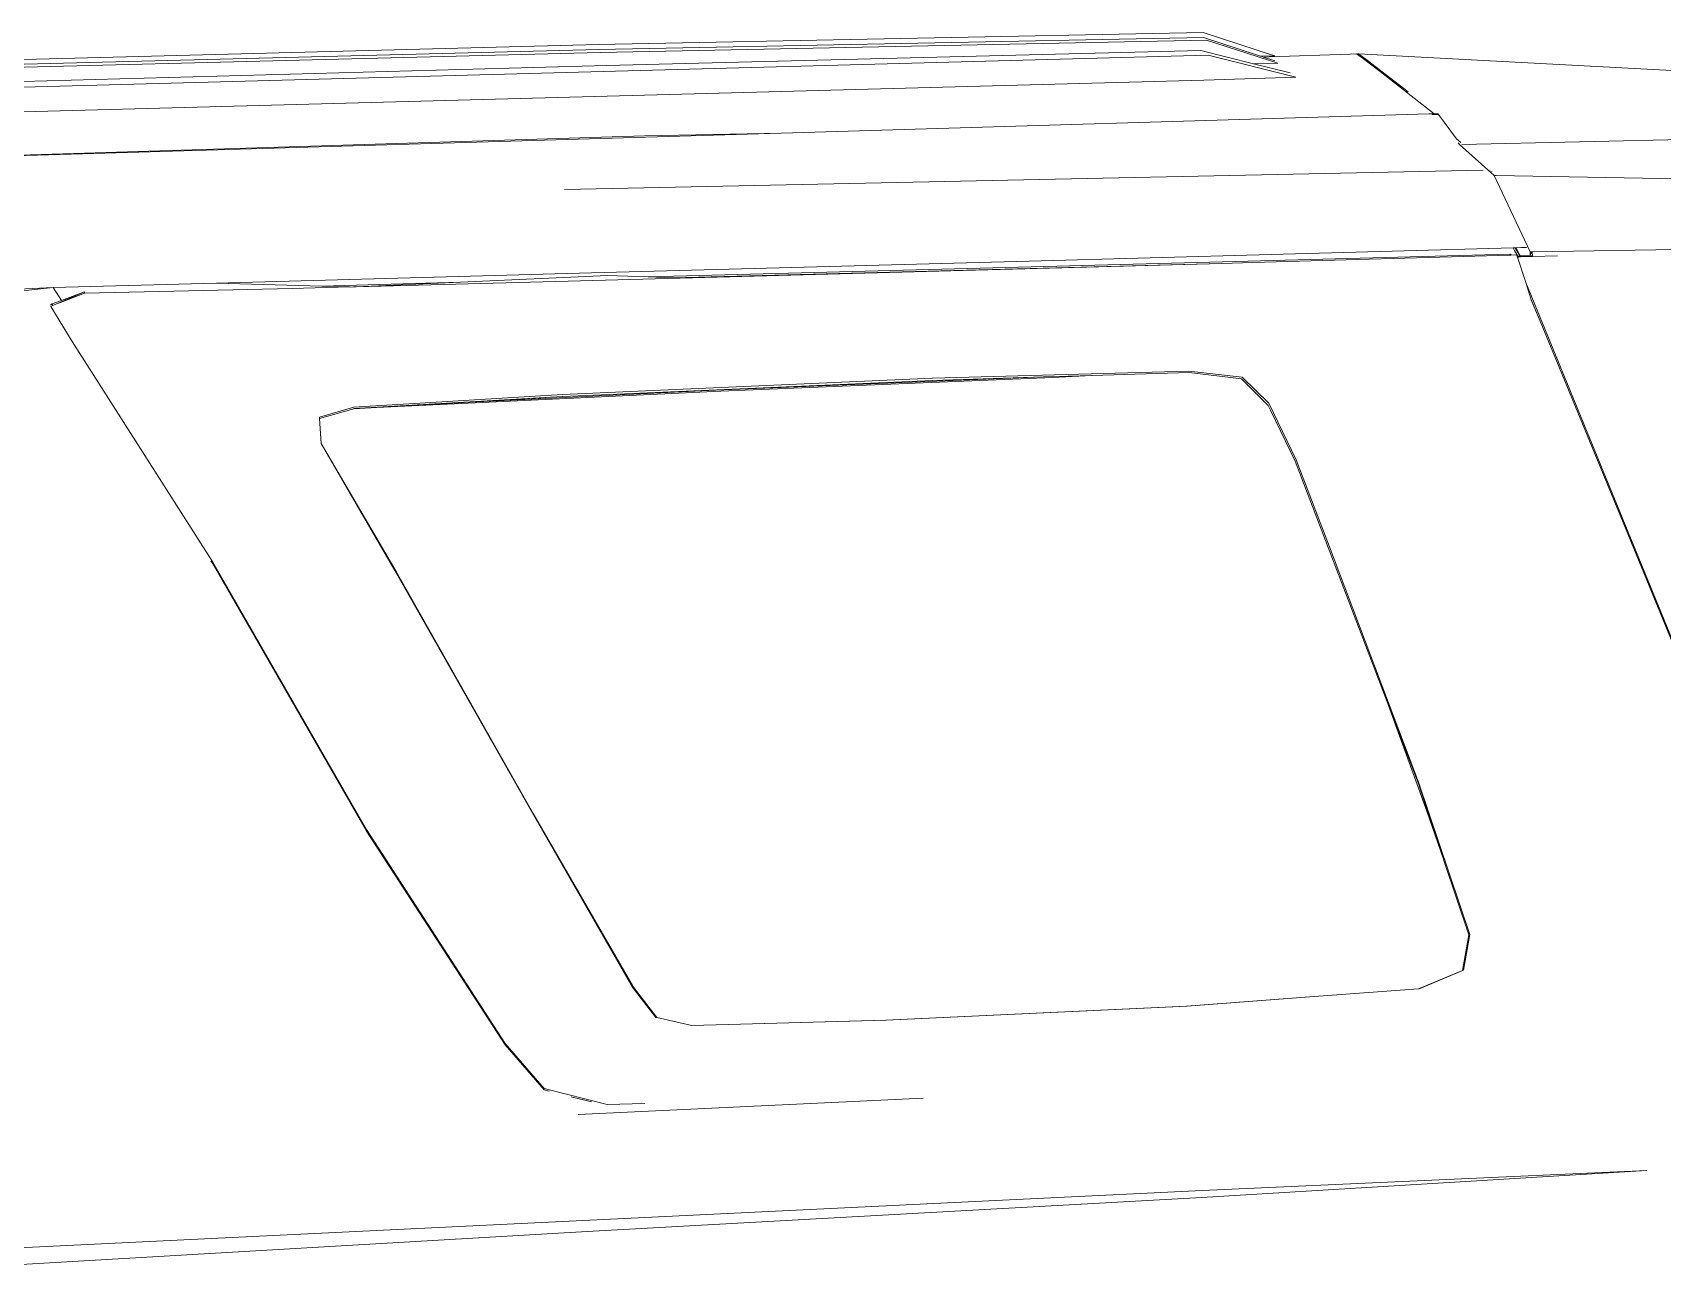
# Model space of a CAD drawing. Header units: millimetres. Extents: x 1010 to 1494, y -119 to 564.
# Drawn here: x 1421.502 to 1422.395, y 499.2 to 499.876 of the extents above; entities that cross this region are included whole.
import ezdxf

# ---------------------------------------------------------------- set-up
doc = ezdxf.new("R2010")
doc.units = ezdxf.units.MM
doc.layers.get('0').update_dxf_attribs({"lineweight": 9})
doc.layers.add('Edges', color=7, linetype='Continuous', lineweight=9)

# ---------------------------------------------------------------- blocks, each defined once
blk = doc.blocks.new('chevy tahoe rs')
at = {"layer": 'Edges'}
for p, q in [((43.7, 26.782), (58.512, 26.445)), ((43.691, 26.628), (58.537, 26.293)), ((58.512, 26.349), (43.7, 26.686)), ((58.65, 26.033), (43.673, 26.35)), ((70.274, 25.669), (43.681, 26.243)), ((58.512, 26.445), (70.198, 26.11)), ((70.198, 26.014), (58.512, 26.349)), ((58.537, 26.293), (70.252, 25.964)), ((70.133, 25.764), (58.65, 26.033)), ((70.198, 26.11), (71.554, 25.597)), ((71.283, 25.603), (70.198, 26.014)), ((71.611, 25.452), (70.252, 25.964)), ((43.668, 25.762), (70.163, 25.19)), ((71.138, 25.463), (70.133, 25.764)), ((71.944, 25.16), (70.274, 25.669)), ((71.283, 25.603), (71.549, 25.597)), ((71.292, 25.6), (71.283, 25.603)), ((71.557, 25.594), (71.292, 25.6)), ((71.339, 25.582), (71.292, 25.6)), ((71.45, 25.58), (71.339, 25.582)), ((71.554, 25.501), (71.339, 25.582)), ((71.45, 25.58), (73.015, 25.555)), ((71.549, 25.597), (71.557, 25.594)), ((71.549, 25.597), (71.554, 25.597)), ((71.554, 25.597), (71.557, 25.594)), ((73.135, 25.555), (73.015, 25.555)), ((73.176, 25.555), (73.135, 25.559)), ((73.135, 25.559), (73.135, 25.555)), ((73.135, 25.559), (73.14, 25.555)), ((73.14, 25.555), (73.135, 25.555)), ((73.14, 25.555), (73.269, 25.451)), ((73.31, 25.447), (73.176, 25.555)), ((80.473, 24.811), (73.176, 25.555)), ((71.611, 25.452), (71.138, 25.463)), ((71.837, 25.253), (71.138, 25.463)), ((73.269, 25.451), (73.578, 25.191)), ((73.618, 25.188), (73.31, 25.447)), ((71.944, 25.16), (70.163, 25.19)), ((73.578, 25.191), (74.062, 24.775)), ((74.1, 24.774), (73.619, 25.187)), ((46.275, 24.871), (59.315, 24.639)), ((47.137, 24.843), (61.957, 24.564)), ((59.315, 24.639), (61.957, 24.564)), ((74.062, 24.775), (74.062, 24.773)), ((74.062, 24.773), (74.064, 24.771)), ((74.064, 24.771), (74.58, 24.328)), ((74.493, 24.327), (61.957, 24.564)), ((74.493, 24.327), (74.536, 24.326)), ((74.546, 24.312), (74.536, 24.326)), ((74.536, 24.326), (74.58, 24.325)), ((74.653, 24.324), (74.546, 24.312)), ((74.598, 24.311), (74.546, 24.312)), ((74.579, 24.316), (74.627, 24.321)), ((74.58, 24.328), (74.583, 24.325)), ((74.583, 24.325), (74.58, 24.325)), ((74.583, 24.325), (74.598, 24.311)), ((74.653, 24.324), (74.583, 24.325)), ((74.653, 24.31), (74.598, 24.311)), ((74.653, 24.324), (74.653, 24.31)), ((74.653, 24.324), (74.662, 24.31)), ((74.662, 24.31), (74.653, 24.31)), ((74.662, 24.31), (74.989, 23.819)), ((57.72, 23.675), (75.471, 23.191)), ((74.989, 23.819), (75.065, 23.744)), ((75.019, 23.745), (75.043, 23.709)), ((75.043, 23.709), (75.679, 23.076)), ((75.084, 23.708), (80.949, 23.557)), ((75.608, 23.187), (75.6, 23.187)), ((75.637, 23.158), (75.641, 23.15)), ((75.679, 23.076), (75.72, 23.075)), ((75.679, 23.076), (76.302, 21.572)), ((75.72, 23.075), (80.141, 22.782)), ((47.759, 22.262), (46.561, 22.262)), ((46.561, 22.193), (47.759, 22.262)), ((47.907, 22.008), (47.759, 22.262)), ((47.76, 22.262), (47.759, 22.262)), ((47.76, 22.262), (50.916, 22.195)), ((48.359, 22.153), (47.796, 21.942)), ((48.358, 22.126), (47.886, 21.97)), ((48.359, 22.153), (47.907, 22.008)), ((48.359, 22.153), (48.358, 22.126)), ((48.361, 22.127), (48.358, 22.126)), ((48.361, 22.127), (48.359, 22.153)), ((48.361, 22.127), (52.368, 22.02)), ((58.161, 22.041), (50.916, 22.195)), ((50.916, 22.195), (52.948, 22.038)), ((47.72, 21.948), (47.69, 21.931)), ((47.69, 21.931), (47.7, 21.925)), ((47.692, 21.89), (47.693, 21.902)), ((47.693, 21.902), (47.731, 21.918)), ((47.693, 21.902), (48.075, 21.205)), ((47.718, 21.931), (47.72, 21.948)), ((47.907, 22.008), (47.72, 21.948)), ((47.731, 21.918), (47.72, 21.948)), ((47.806, 21.944), (47.731, 21.918)), ((47.796, 21.942), (47.731, 21.918)), ((47.806, 21.944), (47.886, 21.97)), ((53.479, 21.997), (52.368, 22.02)), ((52.948, 22.038), (55.628, 21.988)), ((52.948, 22.038), (53.479, 21.997)), ((53.479, 21.997), (53.489, 21.996)), ((53.554, 21.995), (53.489, 21.996)), ((53.605, 21.994), (53.554, 21.995)), ((53.605, 21.994), (55.628, 21.988)), ((59.872, 21.858), (53.605, 21.994)), ((55.628, 21.988), (58.47, 21.978)), ((58.161, 22.041), (58.162, 22.041)), ((58.162, 22.041), (66.621, 21.861)), ((59.255, 21.911), (58.47, 21.978)), ((59.729, 21.87), (59.255, 21.911)), ((70.852, 21.651), (59.255, 21.911)), ((59.872, 21.858), (59.729, 21.87)), ((70.34, 21.634), (59.729, 21.87)), ((59.872, 21.858), (70.34, 21.634)), ((66.621, 21.861), (66.622, 21.861)), ((66.622, 21.861), (75.98, 21.662)), ((70.942, 21.621), (70.34, 21.634)), ((70.852, 21.651), (75.912, 21.546)), ((75.911, 21.526), (70.942, 21.621)), ((75.912, 21.546), (75.911, 21.526)), ((75.921, 21.526), (75.911, 21.526)), ((75.921, 21.526), (75.912, 21.546)), ((75.912, 21.546), (75.948, 21.532)), ((76.001, 21.524), (75.921, 21.526)), ((75.948, 21.532), (75.931, 21.526)), ((76.006, 21.609), (75.98, 21.662)), ((76.018, 21.661), (75.98, 21.662)), ((76.044, 21.519), (76.001, 21.524)), ((76.063, 21.498), (76.006, 21.609)), ((76.037, 21.661), (76.018, 21.661)), ((76.106, 21.498), (76.018, 21.661)), ((76.018, 21.661), (76.11, 21.501)), ((76.11, 21.501), (76.018, 21.661)), ((76.11, 21.501), (76.037, 21.661)), ((76.143, 21.659), (76.037, 21.661)), ((76.05, 21.498), (76.044, 21.519)), ((76.05, 21.498), (76.063, 21.498)), ((76.054, 21.481), (76.05, 21.498)), ((76.072, 21.481), (76.054, 21.481)), ((76.19, 20.979), (76.054, 21.481)), ((76.072, 21.481), (76.063, 21.498)), ((76.104, 21.498), (76.063, 21.498)), ((76.072, 21.481), (76.113, 21.481)), ((76.11, 21.498), (76.106, 21.498)), ((76.113, 21.485), (76.106, 21.498)), ((76.11, 21.501), (76.217, 21.498)), ((76.11, 21.498), (76.11, 21.501)), ((76.217, 21.498), (76.11, 21.498)), ((76.113, 21.485), (76.11, 21.498)), ((76.113, 21.481), (76.113, 21.485)), ((76.343, 21.481), (76.113, 21.481)), ((76.233, 21.657), (76.143, 21.659)), ((76.217, 21.498), (76.343, 21.494)), ((76.233, 21.657), (76.228, 21.657)), ((76.236, 21.657), (76.233, 21.657)), ((76.3, 21.51), (76.302, 21.572)), ((76.344, 21.571), (76.301, 21.51)), ((76.302, 21.572), (76.344, 21.571)), ((76.322, 21.495), (76.343, 21.481)), ((76.343, 21.481), (76.322, 21.495)), ((76.343, 21.494), (76.344, 21.571)), ((76.343, 21.494), (76.343, 21.481)), ((76.343, 21.481), (76.828, 21.468)), ((76.344, 21.571), (79.898, 21.453)), ((48.075, 21.205), (50.584, 16.809)), ((76.274, 20.665), (76.19, 20.979)), ((76.19, 20.979), (81.543, 5.863)), ((76.274, 20.665), (76.458, 20.146)), ((76.281, 20.641), (76.274, 20.665)), ((76.458, 20.146), (76.281, 20.641)), ((77.848, 16.254), (76.458, 20.146)), ((52.779, 19.508), (53.449, 19.67)), ((53.446, 19.638), (52.779, 19.485)), ((53.896, 19.643), (53.446, 19.638)), ((57.489, 19.723), (53.449, 19.67)), ((57.487, 19.682), (53.449, 19.649)), ((55.703, 19.662), (53.896, 19.643)), ((60.552, 19.639), (53.896, 19.643)), ((57.487, 19.682), (55.703, 19.662)), ((55.703, 19.662), (60.447, 19.66)), ((57.496, 19.683), (57.487, 19.682)), ((57.489, 19.723), (64.646, 19.688)), ((64.644, 19.648), (57.496, 19.683)), ((60.447, 19.66), (66.795, 19.611)), ((66.97, 19.59), (60.552, 19.639)), ((64.65, 19.648), (64.644, 19.648)), ((64.646, 19.688), (69.604, 19.583)), ((66.795, 19.611), (64.65, 19.648)), ((66.795, 19.611), (66.812, 19.611)), ((67.728, 19.594), (66.812, 19.611)), ((67.728, 19.594), (66.97, 19.59)), ((67.733, 19.594), (67.728, 19.594)), ((69.61, 19.562), (67.733, 19.594)), ((69.604, 19.583), (70.627, 19.422)), ((70.613, 19.385), (69.61, 19.562)), ((52.779, 19.508), (52.781, 19.488)), ((52.779, 19.508), (52.779, 19.487)), ((52.779, 19.487), (52.781, 19.488)), ((52.779, 19.487), (52.779, 19.485)), ((52.779, 19.485), (52.782, 19.007)), ((52.784, 19.001), (52.779, 19.485)), ((70.613, 19.385), (70.611, 19.388)), ((71.103, 18.851), (70.613, 19.385)), ((70.627, 19.422), (71.119, 18.893)), ((52.784, 19.001), (52.782, 19.007)), ((54.091, 16.481), (52.784, 19.001)), ((52.784, 19.001), (54.112, 16.459)), ((71.146, 18.754), (71.103, 18.851)), ((71.119, 18.893), (71.593, 17.773)), ((71.146, 18.754), (71.57, 17.749)), ((71.57, 17.749), (73.12, 13.017)), ((71.593, 17.773), (72.154, 16.062)), ((50.58, 16.778), (50.544, 16.841)), ((53.295, 11.474), (50.58, 16.778)), ((50.584, 16.809), (53.298, 11.502)), ((56.513, 11.675), (54.091, 16.481)), ((54.112, 16.459), (56.534, 11.658)), ((79.67, 11.097), (77.848, 16.254)), ((72.154, 16.062), (73.649, 11.435)), ((73.785, 10.868), (73.12, 13.017)), ((73.643, 11.422), (73.12, 13.017)), ((58.283, 8.218), (56.513, 11.675)), ((58.303, 8.21), (56.534, 11.658)), ((55.771, 7.215), (53.295, 11.474)), ((53.298, 11.502), (55.772, 7.242)), ((74.062, 9.923), (73.643, 11.422)), ((74.5, 8.443), (73.649, 11.435)), ((74.062, 9.923), (73.785, 10.868)), ((74.076, 9.875), (74.062, 9.923)), ((74.076, 9.875), (74.479, 8.438)), ((58.71, 7.605), (58.283, 8.218)), ((58.303, 8.21), (58.727, 7.6)), ((74.479, 8.438), (74.324, 7.754)), ((74.5, 8.443), (74.345, 7.758)), ((58.727, 7.6), (58.71, 7.605)), ((59.393, 7.415), (58.727, 7.6)), ((73.457, 7.442), (74.324, 7.754)), ((74.345, 7.758), (73.469, 7.443)), ((74.324, 7.754), (74.345, 7.758)), ((63.153, 7.333), (59.393, 7.415)), ((59.393, 7.415), (63.145, 7.335)), ((63.145, 7.335), (68.962, 7.327)), ((68.973, 7.324), (63.153, 7.333)), ((68.962, 7.327), (71.52, 7.391)), ((71.52, 7.391), (68.973, 7.324)), ((73.457, 7.442), (71.52, 7.391)), ((73.469, 7.443), (73.457, 7.442)), ((56.485, 6.307), (55.771, 7.215)), ((55.772, 7.242), (56.487, 6.334)), ((56.579, 6.278), (56.485, 6.307)), ((56.487, 6.334), (57.685, 5.969)), ((57.39, 6.031), (56.998, 6.151)), ((63.795, 5.794), (57.115, 5.8)), ((57.685, 5.969), (58.416, 5.95)), ((69.091, 3.75), (45.223, 3.754)), ((57.185, 3.535), (45.223, 3.419)), ((57.185, 3.535), (69.08, 3.616)), ((77.696, 3.717), (69.08, 3.616)), ((77.696, 3.717), (69.091, 3.75))]:
    blk.add_line(p, q, dxfattribs=at)

msp = doc.modelspace()

# ---------------------------------------------------------------- block references
at = {"xscale": 0.02833922161548831, "yscale": 0.02833922161548831, "zscale": 0.02833922161548831, "rotation": 2.776414994001716}
msp.add_blockref('chevy tahoe rs', (1420.19212, 499.04098), dxfattribs=at)

doc.saveas('drawing.dxf')
